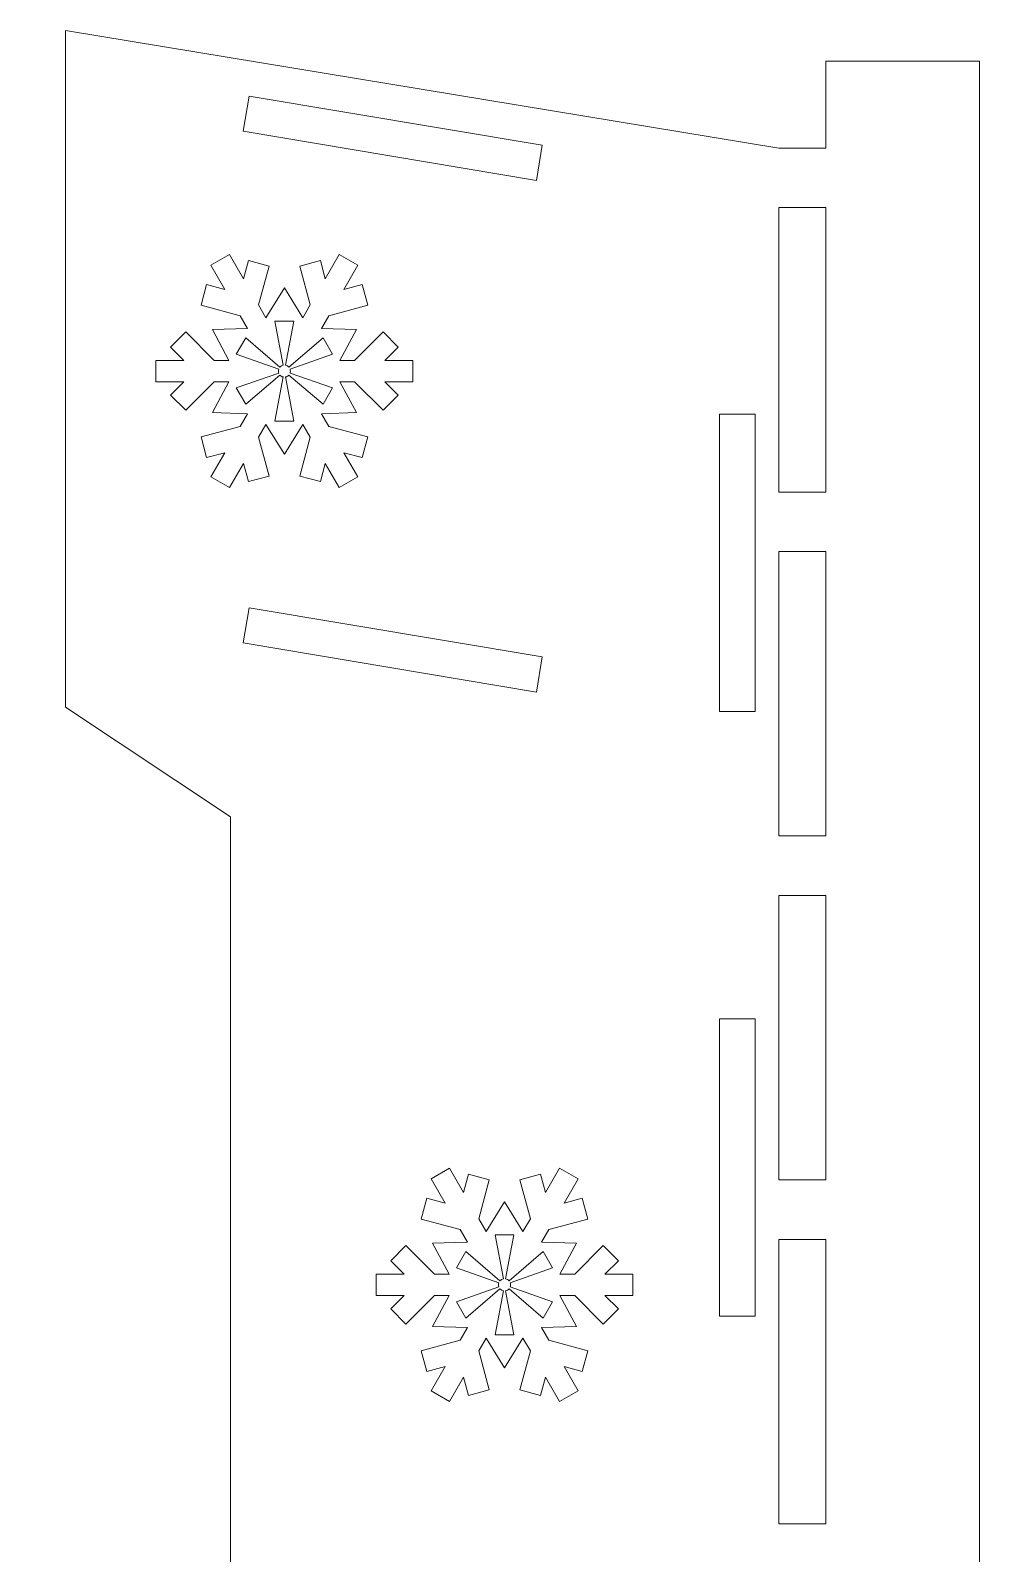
# Model space of a CAD drawing. Header units: millimetres. Extents: x -417 to 423, y -129 to 130.
# Drawn here: x -73.7 to 6, y -16.3 to 111.8 of the extents above; entities that cross this region are included whole.
import ezdxf

# ---------------------------------------------------------------- set-up
doc = ezdxf.new("R2010")
doc.units = ezdxf.units.MM
doc.header["$MEASUREMENT"] = 0
doc.layers.add('Camada 1', color=7, linetype='Continuous')

msp = doc.modelspace()

# ---------------------------------------------------------------- linework, layer by layer
at = {"layer": 'Camada 1', "color": 250, "lineweight": 20}
for points, knots in [([(-6.8629, -75.5591), (-6.8629, -75.5591), (-12.4025, -75.5591), (-12.4025, -75.5591), (-12.4025, -75.5591), (-12.1259, -82.1661), (-14.8085, -86.5497), (-17.8894, -89.8835), (-17.8894, -89.8835), (-24.5766, -97.1196), (-37.3523, -99.3155), (-45.8343, -93.7947), (-45.8343, -93.7947), (-54.152, -89.7255), (-63.5128, -79.2371), (-73.9169, -62.3294), (-73.9169, -62.3294), (-75.5215, -59.7939), (-76.3868, -51.5233), (-76.5127, -43.518), (-76.5127, -43.518), (-79.3326, -31.9559), (-86.0976, -23.4341), (-96.8079, -17.9524), (-96.8079, -17.9524), (-100.6446, -16.0122), (-105.323, -17.1551), (-107.833, -20.6456), (-107.833, -20.6456), (-110.343, -24.1362), (-109.9375, -28.9349), (-106.8769, -31.9545), (-106.8769, -31.9545), (-105.7279, -30.425), (-103.5938, -30.0405), (-101.9833, -31.0729), (-101.9833, -31.0729), (-100.3728, -32.1053), (-99.8311, -34.205), (-100.7411, -35.8877), (-100.7411, -35.8877), (-101.0783, -37.4869), (-102.1811, -38.8179), (-103.6897, -39.4465), (-103.6897, -39.4465), (-105.1983, -40.075), (-106.9198, -39.921), (-108.2928, -39.0342), (-108.2928, -39.0342), (-112.7287, -37.5178), (-116.2693, -34.121), (-117.9685, -29.7518), (-117.9685, -29.7518), (-120.1158, -24.9791), (-119.9309, -19.4807), (-117.4681, -14.8629), (-117.4681, -14.8629), (-115.0054, -10.2451), (-110.5422, -7.0285), (-105.3824, -6.1528), (-105.3824, -6.1528), (-91.4385, -4.8347), (-79.907, -11.1548), (-70.7879, -25.1129), (-70.7879, -25.1129), (-69.53, -27.0383), (-68.318, -29.109), (-67.1519, -31.3251), (-67.1519, -31.3251), (-62.5405, -32.5988), (-59.0259, -30.1062), (-57.609, -25.8063), (-57.609, -25.8063), (-56.8079, -23.3754), (-56.9258, -21.147), (-56.9258, -18.6516), (-56.9258, -18.6516), (-56.9258, -18.6516), (-56.9258, 45.6963), (-56.9258, 45.6963), (-56.9258, 45.6963), (-56.9258, 45.6963), (-70.7879, 54.9224), (-70.7879, 54.9224), (-70.7879, 54.9224), (-70.7879, 54.9224), (-70.7879, 68.8081), (-70.7879, 68.8081), (-70.7879, 68.8081), (-70.7879, 68.8081), (-70.7879, 111.8081), (-70.7879, 111.8081), (-70.7879, 111.8081), (-70.7879, 111.8081), (-10.8236, 101.9145), (-10.8236, 101.9145), (-10.8236, 101.9145), (-10.8236, 101.9145), (-6.8629, 101.9145), (-6.8629, 101.9145), (-6.8629, 101.9145), (-6.8629, 101.9145), (-6.8629, 109.2344), (-6.8629, 109.2344), (-6.8629, 109.2344), (-6.8629, 109.2344), (6.0488, 109.2344), (6.0488, 109.2344), (6.0488, 109.2344), (6.0488, 109.2344), (6.0488, -83.2718), (6.0488, -83.2718), (6.0488, -83.2718), (4.8033, -119.1598), (-39.4351, -124.1692), (-66.3413, -102.7452), (-66.3413, -102.7452), (-67.0468, -101.9699), (-67.2029, -100.8405), (-66.7341, -99.9029), (-66.7341, -99.9029), (-66.2653, -98.9653), (-65.2682, -98.4126), (-64.2246, -98.5118), (-64.2246, -98.5118), (-36.1695, -117.305), (-7.3122, -106.0867), (-6.8629, -83.2718), (-6.8629, -83.2718), (-6.8629, -83.2718), (-6.8629, -75.5591), (-6.8629, -75.5591)], [0, 0, 0, 0, 0.02941176, 0.02941176, 0.02941176, 0.02941176, 0.05882353, 0.05882353, 0.05882353, 0.05882353, 0.08823529, 0.08823529, 0.08823529, 0.08823529, 0.11764706, 0.11764706, 0.11764706, 0.11764706, 0.14705882, 0.14705882, 0.14705882, 0.14705882, 0.17647059, 0.17647059, 0.17647059, 0.17647059, 0.20588235, 0.20588235, 0.20588235, 0.20588235, 0.23529412, 0.23529412, 0.23529412, 0.23529412, 0.26470588, 0.26470588, 0.26470588, 0.26470588, 0.29411765, 0.29411765, 0.29411765, 0.29411765, 0.32352941, 0.32352941, 0.32352941, 0.32352941, 0.35294118, 0.35294118, 0.35294118, 0.35294118, 0.38235294, 0.38235294, 0.38235294, 0.38235294, 0.41176471, 0.41176471, 0.41176471, 0.41176471, 0.44117647, 0.44117647, 0.44117647, 0.44117647, 0.47058824, 0.47058824, 0.47058824, 0.47058824, 0.5, 0.5, 0.5, 0.5, 0.52941176, 0.52941176, 0.52941176, 0.52941176, 0.55882353, 0.55882353, 0.55882353, 0.55882353, 0.58823529, 0.58823529, 0.58823529, 0.58823529, 0.61764706, 0.61764706, 0.61764706, 0.61764706, 0.64705882, 0.64705882, 0.64705882, 0.64705882, 0.67647059, 0.67647059, 0.67647059, 0.67647059, 0.70588235, 0.70588235, 0.70588235, 0.70588235, 0.73529412, 0.73529412, 0.73529412, 0.73529412, 0.76470588, 0.76470588, 0.76470588, 0.76470588, 0.79411765, 0.79411765, 0.79411765, 0.79411765, 0.82352941, 0.82352941, 0.82352941, 0.82352941, 0.85294118, 0.85294118, 0.85294118, 0.85294118, 0.88235294, 0.88235294, 0.88235294, 0.88235294, 0.91176471, 0.91176471, 0.91176471, 0.91176471, 0.94117647, 0.94117647, 0.94117647, 0.94117647, 1, 1, 1, 1]), ([(-55.3703, 106.2861), (-55.3703, 106.2861), (-55.8663, 103.3273), (-55.8663, 103.3273), (-55.8663, 103.3273), (-55.8663, 103.3273), (-31.2104, 99.1946), (-31.2104, 99.1946), (-31.2104, 99.1946), (-31.2104, 99.1946), (-30.7143, 102.1533), (-30.7143, 102.1533), (-30.7143, 102.1533), (-30.7143, 102.1533), (-55.3703, 106.2861), (-55.3703, 106.2861)], [0, 0, 0, 0, 0.2, 0.2, 0.2, 0.2, 0.4, 0.4, 0.4, 0.4, 0.6, 0.6, 0.6, 0.6, 1, 1, 1, 1]), ([(-10.8236, 72.9977), (-10.8236, 72.9977), (-6.8629, 72.9977), (-6.8629, 72.9977), (-6.8629, 72.9977), (-6.8629, 72.9977), (-6.8629, 96.9145), (-6.8629, 96.9145), (-6.8629, 96.9145), (-6.8629, 96.9145), (-10.8236, 96.9145), (-10.8236, 96.9145), (-10.8236, 96.9145), (-10.8236, 96.9145), (-10.8236, 72.9977), (-10.8236, 72.9977)], [0, 0, 0, 0, 0.2, 0.2, 0.2, 0.2, 0.4, 0.4, 0.4, 0.4, 0.6, 0.6, 0.6, 0.6, 1, 1, 1, 1]), ([(-15.8236, 79.5518), (-15.8236, 79.5518), (-15.8236, 54.5518), (-15.8236, 54.5518), (-15.8236, 54.5518), (-15.8236, 54.5518), (-12.8236, 54.5518), (-12.8236, 54.5518), (-12.8236, 54.5518), (-12.8236, 54.5518), (-12.8236, 79.5518), (-12.8236, 79.5518), (-12.8236, 79.5518), (-12.8236, 79.5518), (-15.8236, 79.5518), (-15.8236, 79.5518)], [0, 0, 0, 0, 0.2, 0.2, 0.2, 0.2, 0.4, 0.4, 0.4, 0.4, 0.6, 0.6, 0.6, 0.6, 1, 1, 1, 1]), ([(-10.8236, 55.9145), (-10.8236, 55.9145), (-10.8236, 44.0809), (-10.8236, 44.0809), (-10.8236, 44.0809), (-10.8236, 44.0809), (-6.8629, 44.0809), (-6.8629, 44.0809), (-6.8629, 44.0809), (-6.8629, 44.0809), (-6.8629, 67.9977), (-6.8629, 67.9977), (-6.8629, 67.9977), (-6.8629, 67.9977), (-10.8236, 67.9977), (-10.8236, 67.9977), (-10.8236, 67.9977), (-10.8236, 67.9977), (-10.8236, 55.9145), (-10.8236, 55.9145)], [0, 0, 0, 0, 0.16666667, 0.16666667, 0.16666667, 0.16666667, 0.33333333, 0.33333333, 0.33333333, 0.33333333, 0.5, 0.5, 0.5, 0.5, 0.66666667, 0.66666667, 0.66666667, 0.66666667, 1, 1, 1, 1]), ([(-55.3703, 63.271), (-55.3703, 63.271), (-55.8663, 60.3122), (-55.8663, 60.3122), (-55.8663, 60.3122), (-55.8663, 60.3122), (-31.2104, 56.1795), (-31.2104, 56.1795), (-31.2104, 56.1795), (-31.2104, 56.1795), (-30.7143, 59.1382), (-30.7143, 59.1382), (-30.7143, 59.1382), (-30.7143, 59.1382), (-55.3703, 63.271), (-55.3703, 63.271)], [0, 0, 0, 0, 0.2, 0.2, 0.2, 0.2, 0.4, 0.4, 0.4, 0.4, 0.6, 0.6, 0.6, 0.6, 1, 1, 1, 1]), ([(-10.8236, 39.0809), (-10.8236, 39.0809), (-10.8236, 15.1641), (-10.8236, 15.1641), (-10.8236, 15.1641), (-10.8236, 15.1641), (-6.8629, 15.1641), (-6.8629, 15.1641), (-6.8629, 15.1641), (-6.8629, 15.1641), (-6.8629, 39.0809), (-6.8629, 39.0809), (-6.8629, 39.0809), (-6.8629, 39.0809), (-10.8236, 39.0809), (-10.8236, 39.0809)], [0, 0, 0, 0, 0.2, 0.2, 0.2, 0.2, 0.4, 0.4, 0.4, 0.4, 0.6, 0.6, 0.6, 0.6, 1, 1, 1, 1]), ([(-15.8236, 28.6953), (-15.8236, 28.6953), (-15.8236, 3.6953), (-15.8236, 3.6953), (-15.8236, 3.6953), (-15.8236, 3.6953), (-12.8236, 3.6953), (-12.8236, 3.6953), (-12.8236, 3.6953), (-12.8236, 3.6953), (-12.8236, 28.6953), (-12.8236, 28.6953), (-12.8236, 28.6953), (-12.8236, 28.6953), (-15.8236, 28.6953), (-15.8236, 28.6953)], [0, 0, 0, 0, 0.2, 0.2, 0.2, 0.2, 0.4, 0.4, 0.4, 0.4, 0.6, 0.6, 0.6, 0.6, 1, 1, 1, 1]), ([(-10.8236, 10.1641), (-10.8236, 10.1641), (-10.8236, -13.7527), (-10.8236, -13.7527), (-10.8236, -13.7527), (-10.8236, -13.7527), (-6.8629, -13.7527), (-6.8629, -13.7527), (-6.8629, -13.7527), (-6.8629, -13.7527), (-6.8629, 10.1641), (-6.8629, 10.1641), (-6.8629, 10.1641), (-6.8629, 10.1641), (-10.8236, 10.1641), (-10.8236, 10.1641)], [0, 0, 0, 0, 0.2, 0.2, 0.2, 0.2, 0.4, 0.4, 0.4, 0.4, 0.6, 0.6, 0.6, 0.6, 1, 1, 1, 1]), ([(-108.9558, -116.1846), (-108.9558, -116.1846), (-108.9558, -110.645), (-108.9558, -110.645), (-108.9558, -110.645), (-102.3488, -110.9216), (-97.9652, -108.239), (-94.6314, -105.1581), (-94.6314, -105.1581), (-87.3953, -98.4709), (-85.1994, -85.6952), (-90.7202, -77.2132), (-90.7202, -77.2132), (-94.7894, -68.8955), (-105.2778, -59.5347), (-122.1855, -49.1306), (-122.1855, -49.1306), (-124.721, -47.526), (-132.9916, -46.6607), (-140.9969, -46.5348), (-140.9969, -46.5348), (-152.559, -43.7149), (-161.0808, -36.9499), (-166.5625, -26.2396), (-166.5625, -26.2396), (-168.5027, -22.4029), (-167.3598, -17.7245), (-163.8693, -15.2145), (-163.8693, -15.2145), (-160.3787, -12.7045), (-155.58, -13.11), (-152.5604, -16.1706), (-152.5604, -16.1706), (-154.0899, -17.3196), (-154.4744, -19.4537), (-153.442, -21.0642), (-153.442, -21.0642), (-152.4096, -22.6747), (-150.3099, -23.2164), (-148.6272, -22.3064), (-148.6272, -22.3064), (-147.028, -21.9692), (-145.697, -20.8664), (-145.0684, -19.3578), (-145.0684, -19.3578), (-144.4399, -17.8492), (-144.5939, -16.1277), (-145.4807, -14.7547), (-145.4807, -14.7547), (-146.9971, -10.3188), (-150.3939, -6.7782), (-154.7631, -5.079), (-154.7631, -5.079), (-159.5358, -2.9317), (-165.0342, -3.1166), (-169.652, -5.5794), (-169.652, -5.5794), (-174.2698, -8.0421), (-177.4864, -12.5053), (-178.3621, -17.6651), (-178.3621, -17.6651), (-179.6802, -31.609), (-173.3601, -43.1405), (-159.402, -52.2596), (-159.402, -52.2596), (-157.4766, -53.5175), (-155.4059, -54.7295), (-153.1898, -55.8956), (-153.1898, -55.8956), (-151.9161, -60.507), (-154.4087, -64.0216), (-158.7086, -65.4385), (-158.7086, -65.4385), (-161.1395, -66.2396), (-163.3679, -66.1217), (-165.8633, -66.1217), (-165.8633, -66.1217), (-165.8633, -66.1217), (-230.2112, -66.1217), (-230.2112, -66.1217), (-230.2112, -66.1217), (-230.2112, -66.1217), (-239.4373, -52.2596), (-239.4373, -52.2596), (-239.4373, -52.2596), (-239.4373, -52.2596), (-253.323, -52.2596), (-253.323, -52.2596), (-253.323, -52.2596), (-253.323, -52.2596), (-296.323, -52.2596), (-296.323, -52.2596), (-296.323, -52.2596), (-296.323, -52.2596), (-286.4294, -112.2239), (-286.4294, -112.2239), (-286.4294, -112.2239), (-286.4294, -112.2239), (-286.4294, -116.1846), (-286.4294, -116.1846), (-286.4294, -116.1846), (-286.4294, -116.1846), (-293.7493, -116.1846), (-293.7493, -116.1846), (-293.7493, -116.1846), (-293.7493, -116.1846), (-293.7493, -129.0963), (-293.7493, -129.0963), (-293.7493, -129.0963), (-293.7493, -129.0963), (-101.2431, -129.0963), (-101.2431, -129.0963), (-101.2431, -129.0963), (-65.3551, -127.8508), (-60.3457, -83.6124), (-81.7697, -56.7062), (-81.7697, -56.7062), (-82.545, -56.0007), (-83.6744, -55.8446), (-84.612, -56.3134), (-84.612, -56.3134), (-85.5496, -56.7822), (-86.1023, -57.7793), (-86.0031, -58.8229), (-86.0031, -58.8229), (-67.2099, -86.878), (-78.4282, -115.7353), (-101.2431, -116.1846), (-101.2431, -116.1846), (-101.2431, -116.1846), (-108.9558, -116.1846), (-108.9558, -116.1846)], [0, 0, 0, 0, 0.02941176, 0.02941176, 0.02941176, 0.02941176, 0.05882353, 0.05882353, 0.05882353, 0.05882353, 0.08823529, 0.08823529, 0.08823529, 0.08823529, 0.11764706, 0.11764706, 0.11764706, 0.11764706, 0.14705882, 0.14705882, 0.14705882, 0.14705882, 0.17647059, 0.17647059, 0.17647059, 0.17647059, 0.20588235, 0.20588235, 0.20588235, 0.20588235, 0.23529412, 0.23529412, 0.23529412, 0.23529412, 0.26470588, 0.26470588, 0.26470588, 0.26470588, 0.29411765, 0.29411765, 0.29411765, 0.29411765, 0.32352941, 0.32352941, 0.32352941, 0.32352941, 0.35294118, 0.35294118, 0.35294118, 0.35294118, 0.38235294, 0.38235294, 0.38235294, 0.38235294, 0.41176471, 0.41176471, 0.41176471, 0.41176471, 0.44117647, 0.44117647, 0.44117647, 0.44117647, 0.47058824, 0.47058824, 0.47058824, 0.47058824, 0.5, 0.5, 0.5, 0.5, 0.52941176, 0.52941176, 0.52941176, 0.52941176, 0.55882353, 0.55882353, 0.55882353, 0.55882353, 0.58823529, 0.58823529, 0.58823529, 0.58823529, 0.61764706, 0.61764706, 0.61764706, 0.61764706, 0.64705882, 0.64705882, 0.64705882, 0.64705882, 0.67647059, 0.67647059, 0.67647059, 0.67647059, 0.70588235, 0.70588235, 0.70588235, 0.70588235, 0.73529412, 0.73529412, 0.73529412, 0.73529412, 0.76470588, 0.76470588, 0.76470588, 0.76470588, 0.79411765, 0.79411765, 0.79411765, 0.79411765, 0.82352941, 0.82352941, 0.82352941, 0.82352941, 0.85294118, 0.85294118, 0.85294118, 0.85294118, 0.88235294, 0.88235294, 0.88235294, 0.88235294, 0.91176471, 0.91176471, 0.91176471, 0.91176471, 0.94117647, 0.94117647, 0.94117647, 0.94117647, 1, 1, 1, 1])]:
    msp.add_open_spline(points, degree=3, knots=knots, dxfattribs=at)
at = {"layer": 'Camada 1', "color": 240, "lineweight": 9}
for points in [[(-58.2957, 84.0689), (-58.2957, 84.0689), (-57.0562, 84.0689), (-57.0562, 84.0689), (-57.0562, 84.0689), (-57.0562, 84.0689), (-58.4474, 86.6616), (-58.4474, 86.6616), (-58.4474, 86.6616), (-58.4474, 86.6616), (-55.5065, 86.7532), (-55.5065, 86.7532), (-55.5065, 86.7532), (-55.5065, 86.7532), (-56.1262, 87.8265), (-56.1262, 87.8265), (-56.1262, 87.8265), (-56.1262, 87.8265), (-59.4005, 88.7039), (-59.4005, 88.7039), (-59.4005, 88.7039), (-59.4005, 88.7039), (-58.9346, 90.4426), (-58.9346, 90.4426), (-58.9346, 90.4426), (-58.9346, 90.4426), (-57.399, 90.0311), (-57.399, 90.0311), (-57.399, 90.0311), (-57.399, 90.0311), (-58.575, 92.068), (-58.575, 92.068), (-58.575, 92.068), (-58.575, 92.068), (-57.0162, 92.968), (-57.0162, 92.968), (-57.0162, 92.968), (-57.0162, 92.968), (-55.8402, 90.9311), (-55.8402, 90.9311), (-55.8402, 90.9311), (-55.8402, 90.9311), (-55.4287, 92.4667), (-55.4287, 92.4667), (-55.4287, 92.4667), (-55.4287, 92.4667), (-53.69, 92.0008), (-53.69, 92.0008), (-53.69, 92.0008), (-53.69, 92.0008), (-54.5674, 88.7265), (-54.5674, 88.7265), (-54.5674, 88.7265), (-54.5674, 88.7265), (-53.9476, 87.6531), (-53.9476, 87.6531), (-53.9476, 87.6531), (-53.9476, 87.6531), (-52.3979, 90.1543), (-52.3979, 90.1543), (-52.3979, 90.1543), (-52.3979, 90.1543), (-50.8481, 87.6531), (-50.8481, 87.6531), (-50.8481, 87.6531), (-50.8481, 87.6531), (-50.2284, 88.7265), (-50.2284, 88.7265), (-50.2284, 88.7265), (-50.2284, 88.7265), (-51.1058, 92.0008), (-51.1058, 92.0008), (-51.1058, 92.0008), (-51.1058, 92.0008), (-49.3671, 92.4667), (-49.3671, 92.4667), (-49.3671, 92.4667), (-49.3671, 92.4667), (-48.9556, 90.9311), (-48.9556, 90.9311), (-48.9556, 90.9311), (-48.9556, 90.9311), (-47.7796, 92.968), (-47.7796, 92.968), (-47.7796, 92.968), (-47.7796, 92.968), (-46.2208, 92.068), (-46.2208, 92.068), (-46.2208, 92.068), (-46.2208, 92.068), (-47.3968, 90.0311), (-47.3968, 90.0311), (-47.3968, 90.0311), (-47.3968, 90.0311), (-45.8612, 90.4426), (-45.8612, 90.4426), (-45.8612, 90.4426), (-45.8612, 90.4426), (-45.3953, 88.7039), (-45.3953, 88.7039), (-45.3953, 88.7039), (-45.3953, 88.7039), (-48.6696, 87.8265), (-48.6696, 87.8265), (-48.6696, 87.8265), (-48.6696, 87.8265), (-49.2893, 86.7532), (-49.2893, 86.7532), (-49.2893, 86.7532), (-49.2893, 86.7532), (-46.3483, 86.6616), (-46.3483, 86.6616), (-46.3483, 86.6616), (-46.3483, 86.6616), (-47.7396, 84.0689), (-47.7396, 84.0689), (-47.7396, 84.0689), (-47.7396, 84.0689), (-46.5001, 84.0689), (-46.5001, 84.0689), (-46.5001, 84.0689), (-46.5001, 84.0689), (-44.1032, 86.4658), (-44.1032, 86.4658), (-44.1032, 86.4658), (-44.1032, 86.4658), (-42.8304, 85.193), (-42.8304, 85.193), (-42.8304, 85.193), (-42.8304, 85.193), (-43.9545, 84.0689), (-43.9545, 84.0689), (-43.9545, 84.0689), (-43.9545, 84.0689), (-41.6025, 84.0689), (-41.6025, 84.0689), (-41.6025, 84.0689), (-41.6025, 84.0689), (-41.6025, 82.2689), (-41.6025, 82.2689), (-41.6025, 82.2689), (-41.6025, 82.2689), (-43.9545, 82.2689), (-43.9545, 82.2689), (-43.9545, 82.2689), (-43.9545, 82.2689), (-42.8304, 81.1448), (-42.8304, 81.1448), (-42.8304, 81.1448), (-42.8304, 81.1448), (-44.1032, 79.872), (-44.1032, 79.872), (-44.1032, 79.872), (-44.1032, 79.872), (-46.5001, 82.2689), (-46.5001, 82.2689), (-46.5001, 82.2689), (-46.5001, 82.2689), (-47.7396, 82.2689), (-47.7396, 82.2689), (-47.7396, 82.2689), (-47.7396, 82.2689), (-46.3484, 79.6762), (-46.3484, 79.6762), (-46.3484, 79.6762), (-46.3484, 79.6762), (-49.2893, 79.5846), (-49.2893, 79.5846), (-49.2893, 79.5846), (-49.2893, 79.5846), (-48.6696, 78.5113), (-48.6696, 78.5113), (-48.6696, 78.5113), (-48.6696, 78.5113), (-45.3953, 77.6339), (-45.3953, 77.6339), (-45.3953, 77.6339), (-45.3953, 77.6339), (-45.8612, 75.8952), (-45.8612, 75.8952), (-45.8612, 75.8952), (-45.8612, 75.8952), (-47.3968, 76.3067), (-47.3968, 76.3067), (-47.3968, 76.3067), (-47.3968, 76.3067), (-46.2208, 74.2698), (-46.2208, 74.2698), (-46.2208, 74.2698), (-46.2208, 74.2698), (-47.7796, 73.3698), (-47.7796, 73.3698), (-47.7796, 73.3698), (-47.7796, 73.3698), (-48.9556, 75.4067), (-48.9556, 75.4067), (-48.9556, 75.4067), (-48.9556, 75.4067), (-49.3671, 73.8711), (-49.3671, 73.8711), (-49.3671, 73.8711), (-49.3671, 73.8711), (-51.1058, 74.337), (-51.1058, 74.337), (-51.1058, 74.337), (-51.1058, 74.337), (-50.2284, 77.6113), (-50.2284, 77.6113), (-50.2284, 77.6113), (-50.2284, 77.6113), (-50.8482, 78.6847), (-50.8482, 78.6847), (-50.8482, 78.6847), (-50.8482, 78.6847), (-52.3979, 76.1835), (-52.3979, 76.1835), (-52.3979, 76.1835), (-52.3979, 76.1835), (-53.9477, 78.6847), (-53.9477, 78.6847), (-53.9477, 78.6847), (-53.9477, 78.6847), (-54.5674, 77.6113), (-54.5674, 77.6113), (-54.5674, 77.6113), (-54.5674, 77.6113), (-53.69, 74.337), (-53.69, 74.337), (-53.69, 74.337), (-53.69, 74.337), (-55.4287, 73.8711), (-55.4287, 73.8711), (-55.4287, 73.8711), (-55.4287, 73.8711), (-55.8402, 75.4067), (-55.8402, 75.4067), (-55.8402, 75.4067), (-55.8402, 75.4067), (-57.0162, 73.3698), (-57.0162, 73.3698), (-57.0162, 73.3698), (-57.0162, 73.3698), (-58.575, 74.2698), (-58.575, 74.2698), (-58.575, 74.2698), (-58.575, 74.2698), (-57.399, 76.3067), (-57.399, 76.3067), (-57.399, 76.3067), (-57.399, 76.3067), (-58.9346, 75.8952), (-58.9346, 75.8952), (-58.9346, 75.8952), (-58.9346, 75.8952), (-59.4005, 77.6339), (-59.4005, 77.6339), (-59.4005, 77.6339), (-59.4005, 77.6339), (-56.1262, 78.5113), (-56.1262, 78.5113), (-56.1262, 78.5113), (-56.1262, 78.5113), (-55.5065, 79.5846), (-55.5065, 79.5846), (-55.5065, 79.5846), (-55.5065, 79.5846), (-58.4475, 79.6762), (-58.4475, 79.6762), (-58.4475, 79.6762), (-58.4475, 79.6762), (-57.0562, 82.2689), (-57.0562, 82.2689), (-57.0562, 82.2689), (-57.0562, 82.2689), (-58.2957, 82.2689), (-58.2957, 82.2689), (-58.2957, 82.2689), (-58.2957, 82.2689), (-60.6926, 79.872), (-60.6926, 79.872), (-60.6926, 79.872), (-60.6926, 79.872), (-61.9654, 81.1448), (-61.9654, 81.1448), (-61.9654, 81.1448), (-61.9654, 81.1448), (-60.8413, 82.2689), (-60.8413, 82.2689), (-60.8413, 82.2689), (-60.8413, 82.2689), (-63.1933, 82.2689), (-63.1933, 82.2689), (-63.1933, 82.2689), (-63.1933, 82.2689), (-63.1933, 84.0689), (-63.1933, 84.0689), (-63.1933, 84.0689), (-63.1933, 84.0689), (-60.8413, 84.0689), (-60.8413, 84.0689), (-60.8413, 84.0689), (-60.8413, 84.0689), (-61.9654, 85.193), (-61.9654, 85.193), (-61.9654, 85.193), (-61.9654, 85.193), (-60.6926, 86.4658), (-60.6926, 86.4658), (-60.6926, 86.4658), (-60.6926, 86.4658), (-58.2957, 84.0689), (-58.2957, 84.0689)], [(-39.7854, 7.2398), (-39.7854, 7.2398), (-38.5459, 7.2398), (-38.5459, 7.2398), (-38.5459, 7.2398), (-38.5459, 7.2398), (-39.9371, 9.8325), (-39.9371, 9.8325), (-39.9371, 9.8325), (-39.9371, 9.8325), (-36.9962, 9.9241), (-36.9962, 9.9241), (-36.9962, 9.9241), (-36.9962, 9.9241), (-37.6159, 10.9974), (-37.6159, 10.9974), (-37.6159, 10.9974), (-37.6159, 10.9974), (-40.8902, 11.8748), (-40.8902, 11.8748), (-40.8902, 11.8748), (-40.8902, 11.8748), (-40.4243, 13.6135), (-40.4243, 13.6135), (-40.4243, 13.6135), (-40.4243, 13.6135), (-38.8887, 13.202), (-38.8887, 13.202), (-38.8887, 13.202), (-38.8887, 13.202), (-40.0647, 15.2389), (-40.0647, 15.2389), (-40.0647, 15.2389), (-40.0647, 15.2389), (-38.5059, 16.1389), (-38.5059, 16.1389), (-38.5059, 16.1389), (-38.5059, 16.1389), (-37.3299, 14.102), (-37.3299, 14.102), (-37.3299, 14.102), (-37.3299, 14.102), (-36.9184, 15.6376), (-36.9184, 15.6376), (-36.9184, 15.6376), (-36.9184, 15.6376), (-35.1797, 15.1717), (-35.1797, 15.1717), (-35.1797, 15.1717), (-35.1797, 15.1717), (-36.0571, 11.8974), (-36.0571, 11.8974), (-36.0571, 11.8974), (-36.0571, 11.8974), (-35.4373, 10.824), (-35.4373, 10.824), (-35.4373, 10.824), (-35.4373, 10.824), (-33.8876, 13.3252), (-33.8876, 13.3252), (-33.8876, 13.3252), (-33.8876, 13.3252), (-32.3378, 10.824), (-32.3378, 10.824), (-32.3378, 10.824), (-32.3378, 10.824), (-31.7181, 11.8974), (-31.7181, 11.8974), (-31.7181, 11.8974), (-31.7181, 11.8974), (-32.5955, 15.1717), (-32.5955, 15.1717), (-32.5955, 15.1717), (-32.5955, 15.1717), (-30.8568, 15.6376), (-30.8568, 15.6376), (-30.8568, 15.6376), (-30.8568, 15.6376), (-30.4453, 14.102), (-30.4453, 14.102), (-30.4453, 14.102), (-30.4453, 14.102), (-29.2693, 16.1389), (-29.2693, 16.1389), (-29.2693, 16.1389), (-29.2693, 16.1389), (-27.7105, 15.2389), (-27.7105, 15.2389), (-27.7105, 15.2389), (-27.7105, 15.2389), (-28.8865, 13.202), (-28.8865, 13.202), (-28.8865, 13.202), (-28.8865, 13.202), (-27.3509, 13.6135), (-27.3509, 13.6135), (-27.3509, 13.6135), (-27.3509, 13.6135), (-26.885, 11.8748), (-26.885, 11.8748), (-26.885, 11.8748), (-26.885, 11.8748), (-30.1593, 10.9974), (-30.1593, 10.9974), (-30.1593, 10.9974), (-30.1593, 10.9974), (-30.779, 9.9241), (-30.779, 9.9241), (-30.779, 9.9241), (-30.779, 9.9241), (-27.838, 9.8325), (-27.838, 9.8325), (-27.838, 9.8325), (-27.838, 9.8325), (-29.2293, 7.2398), (-29.2293, 7.2398), (-29.2293, 7.2398), (-29.2293, 7.2398), (-27.9898, 7.2398), (-27.9898, 7.2398), (-27.9898, 7.2398), (-27.9898, 7.2398), (-25.5929, 9.6367), (-25.5929, 9.6367), (-25.5929, 9.6367), (-25.5929, 9.6367), (-24.3201, 8.3639), (-24.3201, 8.3639), (-24.3201, 8.3639), (-24.3201, 8.3639), (-25.4442, 7.2398), (-25.4442, 7.2398), (-25.4442, 7.2398), (-25.4442, 7.2398), (-23.0922, 7.2398), (-23.0922, 7.2398), (-23.0922, 7.2398), (-23.0922, 7.2398), (-23.0922, 5.4398), (-23.0922, 5.4398), (-23.0922, 5.4398), (-23.0922, 5.4398), (-25.4442, 5.4398), (-25.4442, 5.4398), (-25.4442, 5.4398), (-25.4442, 5.4398), (-24.3201, 4.3157), (-24.3201, 4.3157), (-24.3201, 4.3157), (-24.3201, 4.3157), (-25.5929, 3.0429), (-25.5929, 3.0429), (-25.5929, 3.0429), (-25.5929, 3.0429), (-27.9898, 5.4398), (-27.9898, 5.4398), (-27.9898, 5.4398), (-27.9898, 5.4398), (-29.2293, 5.4398), (-29.2293, 5.4398), (-29.2293, 5.4398), (-29.2293, 5.4398), (-27.8381, 2.8471), (-27.8381, 2.8471), (-27.8381, 2.8471), (-27.8381, 2.8471), (-30.779, 2.7555), (-30.779, 2.7555), (-30.779, 2.7555), (-30.779, 2.7555), (-30.1593, 1.6822), (-30.1593, 1.6822), (-30.1593, 1.6822), (-30.1593, 1.6822), (-26.885, 0.8048), (-26.885, 0.8048), (-26.885, 0.8048), (-26.885, 0.8048), (-27.3509, -0.9339), (-27.3509, -0.9339), (-27.3509, -0.9339), (-27.3509, -0.9339), (-28.8865, -0.5224), (-28.8865, -0.5224), (-28.8865, -0.5224), (-28.8865, -0.5224), (-27.7105, -2.5593), (-27.7105, -2.5593), (-27.7105, -2.5593), (-27.7105, -2.5593), (-29.2693, -3.4593), (-29.2693, -3.4593), (-29.2693, -3.4593), (-29.2693, -3.4593), (-30.4453, -1.4224), (-30.4453, -1.4224), (-30.4453, -1.4224), (-30.4453, -1.4224), (-30.8568, -2.958), (-30.8568, -2.958), (-30.8568, -2.958), (-30.8568, -2.958), (-32.5955, -2.4921), (-32.5955, -2.4921), (-32.5955, -2.4921), (-32.5955, -2.4921), (-31.7181, 0.7822), (-31.7181, 0.7822), (-31.7181, 0.7822), (-31.7181, 0.7822), (-32.3379, 1.8556), (-32.3379, 1.8556), (-32.3379, 1.8556), (-32.3379, 1.8556), (-33.8876, -0.6456), (-33.8876, -0.6456), (-33.8876, -0.6456), (-33.8876, -0.6456), (-35.4374, 1.8556), (-35.4374, 1.8556), (-35.4374, 1.8556), (-35.4374, 1.8556), (-36.0571, 0.7822), (-36.0571, 0.7822), (-36.0571, 0.7822), (-36.0571, 0.7822), (-35.1797, -2.4921), (-35.1797, -2.4921), (-35.1797, -2.4921), (-35.1797, -2.4921), (-36.9184, -2.958), (-36.9184, -2.958), (-36.9184, -2.958), (-36.9184, -2.958), (-37.3299, -1.4224), (-37.3299, -1.4224), (-37.3299, -1.4224), (-37.3299, -1.4224), (-38.5059, -3.4593), (-38.5059, -3.4593), (-38.5059, -3.4593), (-38.5059, -3.4593), (-40.0647, -2.5593), (-40.0647, -2.5593), (-40.0647, -2.5593), (-40.0647, -2.5593), (-38.8887, -0.5224), (-38.8887, -0.5224), (-38.8887, -0.5224), (-38.8887, -0.5224), (-40.4243, -0.9339), (-40.4243, -0.9339), (-40.4243, -0.9339), (-40.4243, -0.9339), (-40.8902, 0.8048), (-40.8902, 0.8048), (-40.8902, 0.8048), (-40.8902, 0.8048), (-37.6159, 1.6822), (-37.6159, 1.6822), (-37.6159, 1.6822), (-37.6159, 1.6822), (-36.9962, 2.7555), (-36.9962, 2.7555), (-36.9962, 2.7555), (-36.9962, 2.7555), (-39.9372, 2.8471), (-39.9372, 2.8471), (-39.9372, 2.8471), (-39.9372, 2.8471), (-38.5459, 5.4398), (-38.5459, 5.4398), (-38.5459, 5.4398), (-38.5459, 5.4398), (-39.7854, 5.4398), (-39.7854, 5.4398), (-39.7854, 5.4398), (-39.7854, 5.4398), (-42.1823, 3.0429), (-42.1823, 3.0429), (-42.1823, 3.0429), (-42.1823, 3.0429), (-43.4551, 4.3157), (-43.4551, 4.3157), (-43.4551, 4.3157), (-43.4551, 4.3157), (-42.331, 5.4398), (-42.331, 5.4398), (-42.331, 5.4398), (-42.331, 5.4398), (-44.683, 5.4398), (-44.683, 5.4398), (-44.683, 5.4398), (-44.683, 5.4398), (-44.683, 7.2398), (-44.683, 7.2398), (-44.683, 7.2398), (-44.683, 7.2398), (-42.331, 7.2398), (-42.331, 7.2398), (-42.331, 7.2398), (-42.331, 7.2398), (-43.4551, 8.3639), (-43.4551, 8.3639), (-43.4551, 8.3639), (-43.4551, 8.3639), (-42.1823, 9.6367), (-42.1823, 9.6367), (-42.1823, 9.6367), (-42.1823, 9.6367), (-39.7854, 7.2398), (-39.7854, 7.2398)]]:
    msp.add_open_spline(points, degree=3, knots=[0, 0, 0, 0, 0.01265823, 0.01265823, 0.01265823, 0.01265823, 0.02531646, 0.02531646, 0.02531646, 0.02531646, 0.03797468, 0.03797468, 0.03797468, 0.03797468, 0.05063291, 0.05063291, 0.05063291, 0.05063291, 0.06329114, 0.06329114, 0.06329114, 0.06329114, 0.07594937, 0.07594937, 0.07594937, 0.07594937, 0.08860759, 0.08860759, 0.08860759, 0.08860759, 0.10126582, 0.10126582, 0.10126582, 0.10126582, 0.11392405, 0.11392405, 0.11392405, 0.11392405, 0.12658228, 0.12658228, 0.12658228, 0.12658228, 0.13924051, 0.13924051, 0.13924051, 0.13924051, 0.15189873, 0.15189873, 0.15189873, 0.15189873, 0.16455696, 0.16455696, 0.16455696, 0.16455696, 0.17721519, 0.17721519, 0.17721519, 0.17721519, 0.18987342, 0.18987342, 0.18987342, 0.18987342, 0.20253165, 0.20253165, 0.20253165, 0.20253165, 0.21518987, 0.21518987, 0.21518987, 0.21518987, 0.2278481, 0.2278481, 0.2278481, 0.2278481, 0.24050633, 0.24050633, 0.24050633, 0.24050633, 0.25316456, 0.25316456, 0.25316456, 0.25316456, 0.26582278, 0.26582278, 0.26582278, 0.26582278, 0.27848101, 0.27848101, 0.27848101, 0.27848101, 0.29113924, 0.29113924, 0.29113924, 0.29113924, 0.30379747, 0.30379747, 0.30379747, 0.30379747, 0.3164557, 0.3164557, 0.3164557, 0.3164557, 0.32911392, 0.32911392, 0.32911392, 0.32911392, 0.34177215, 0.34177215, 0.34177215, 0.34177215, 0.35443038, 0.35443038, 0.35443038, 0.35443038, 0.36708861, 0.36708861, 0.36708861, 0.36708861, 0.37974684, 0.37974684, 0.37974684, 0.37974684, 0.39240506, 0.39240506, 0.39240506, 0.39240506, 0.40506329, 0.40506329, 0.40506329, 0.40506329, 0.41772152, 0.41772152, 0.41772152, 0.41772152, 0.43037975, 0.43037975, 0.43037975, 0.43037975, 0.44303797, 0.44303797, 0.44303797, 0.44303797, 0.4556962, 0.4556962, 0.4556962, 0.4556962, 0.46835443, 0.46835443, 0.46835443, 0.46835443, 0.48101266, 0.48101266, 0.48101266, 0.48101266, 0.49367089, 0.49367089, 0.49367089, 0.49367089, 0.50632911, 0.50632911, 0.50632911, 0.50632911, 0.51898734, 0.51898734, 0.51898734, 0.51898734, 0.53164557, 0.53164557, 0.53164557, 0.53164557, 0.5443038, 0.5443038, 0.5443038, 0.5443038, 0.55696203, 0.55696203, 0.55696203, 0.55696203, 0.56962025, 0.56962025, 0.56962025, 0.56962025, 0.58227848, 0.58227848, 0.58227848, 0.58227848, 0.59493671, 0.59493671, 0.59493671, 0.59493671, 0.60759494, 0.60759494, 0.60759494, 0.60759494, 0.62025316, 0.62025316, 0.62025316, 0.62025316, 0.63291139, 0.63291139, 0.63291139, 0.63291139, 0.64556962, 0.64556962, 0.64556962, 0.64556962, 0.65822785, 0.65822785, 0.65822785, 0.65822785, 0.67088608, 0.67088608, 0.67088608, 0.67088608, 0.6835443, 0.6835443, 0.6835443, 0.6835443, 0.69620253, 0.69620253, 0.69620253, 0.69620253, 0.70886076, 0.70886076, 0.70886076, 0.70886076, 0.72151899, 0.72151899, 0.72151899, 0.72151899, 0.73417722, 0.73417722, 0.73417722, 0.73417722, 0.74683544, 0.74683544, 0.74683544, 0.74683544, 0.75949367, 0.75949367, 0.75949367, 0.75949367, 0.7721519, 0.7721519, 0.7721519, 0.7721519, 0.78481013, 0.78481013, 0.78481013, 0.78481013, 0.79746835, 0.79746835, 0.79746835, 0.79746835, 0.81012658, 0.81012658, 0.81012658, 0.81012658, 0.82278481, 0.82278481, 0.82278481, 0.82278481, 0.83544304, 0.83544304, 0.83544304, 0.83544304, 0.84810127, 0.84810127, 0.84810127, 0.84810127, 0.86075949, 0.86075949, 0.86075949, 0.86075949, 0.87341772, 0.87341772, 0.87341772, 0.87341772, 0.88607595, 0.88607595, 0.88607595, 0.88607595, 0.89873418, 0.89873418, 0.89873418, 0.89873418, 0.91139241, 0.91139241, 0.91139241, 0.91139241, 0.92405063, 0.92405063, 0.92405063, 0.92405063, 0.93670886, 0.93670886, 0.93670886, 0.93670886, 0.94936709, 0.94936709, 0.94936709, 0.94936709, 0.96202532, 0.96202532, 0.96202532, 0.96202532, 0.97468354, 0.97468354, 0.97468354, 0.97468354, 1, 1, 1, 1], dxfattribs=at)
at = {"layer": 'Camada 1', "color": 250, "lineweight": 9}
for points in [[(-52.4918, 82.6713), (-52.4918, 82.6713), (-53.1917, 78.961), (-53.1917, 78.961), (-53.1917, 78.961), (-53.1917, 78.961), (-51.604, 78.9611), (-51.604, 78.9611), (-51.604, 78.9611), (-51.604, 78.9611), (-52.304, 82.6713), (-52.304, 82.6713), (-52.304, 82.6713), (-52.1889, 82.6929), (-52.0874, 82.7536), (-52.014, 82.8389), (-52.014, 82.8389), (-52.014, 82.8389), (-49.1507, 80.3775), (-49.1507, 80.3775), (-49.1507, 80.3775), (-49.1507, 80.3775), (-48.3569, 81.7525), (-48.3569, 81.7525), (-48.3569, 81.7525), (-48.3569, 81.7525), (-51.92, 83.0014), (-51.92, 83.0014), (-51.92, 83.0014), (-51.9016, 83.0538), (-51.8916, 83.1102), (-51.8916, 83.1689), (-51.8916, 83.1689), (-51.8916, 83.2276), (-51.9016, 83.284), (-51.92, 83.3364), (-51.92, 83.3364), (-51.92, 83.3364), (-48.3569, 84.5854), (-48.3569, 84.5854), (-48.3569, 84.5854), (-48.3569, 84.5854), (-49.1508, 85.9603), (-49.1508, 85.9603), (-49.1508, 85.9603), (-49.1508, 85.9603), (-52.014, 83.4989), (-52.014, 83.4989), (-52.014, 83.4989), (-52.0874, 83.5842), (-52.1888, 83.6449), (-52.304, 83.6665), (-52.304, 83.6665), (-52.304, 83.6665), (-51.6041, 87.3768), (-51.6041, 87.3768), (-51.6041, 87.3768), (-51.6041, 87.3768), (-53.1918, 87.3767), (-53.1918, 87.3767), (-53.1918, 87.3767), (-53.1918, 87.3767), (-52.4918, 83.6665), (-52.4918, 83.6665), (-52.4918, 83.6665), (-52.6069, 83.6449), (-52.7084, 83.5842), (-52.7818, 83.4989), (-52.7818, 83.4989), (-52.7818, 83.4989), (-55.6451, 85.9603), (-55.6451, 85.9603), (-55.6451, 85.9603), (-55.6451, 85.9603), (-56.4389, 84.5853), (-56.4389, 84.5853), (-56.4389, 84.5853), (-56.4389, 84.5853), (-52.8758, 83.3364), (-52.8758, 83.3364), (-52.8758, 83.3364), (-52.8942, 83.284), (-52.9042, 83.2276), (-52.9042, 83.1689), (-52.9042, 83.1689), (-52.9042, 83.1102), (-52.8942, 83.0538), (-52.8758, 83.0014), (-52.8758, 83.0014), (-52.8758, 83.0014), (-56.4389, 81.7524), (-56.4389, 81.7524), (-56.4389, 81.7524), (-56.4389, 81.7524), (-55.645, 80.3775), (-55.645, 80.3775), (-55.645, 80.3775), (-55.645, 80.3775), (-52.7818, 82.8389), (-52.7818, 82.8389), (-52.7818, 82.8389), (-52.7084, 82.7536), (-52.6069, 82.6929), (-52.4918, 82.6713)], [(-33.9815, 5.8422), (-33.9815, 5.8422), (-34.6814, 2.1319), (-34.6814, 2.1319), (-34.6814, 2.1319), (-34.6814, 2.1319), (-33.0937, 2.132), (-33.0937, 2.132), (-33.0937, 2.132), (-33.0937, 2.132), (-33.7937, 5.8422), (-33.7937, 5.8422), (-33.7937, 5.8422), (-33.6786, 5.8638), (-33.5771, 5.9245), (-33.5037, 6.0098), (-33.5037, 6.0098), (-33.5037, 6.0098), (-30.6404, 3.5484), (-30.6404, 3.5484), (-30.6404, 3.5484), (-30.6404, 3.5484), (-29.8466, 4.9234), (-29.8466, 4.9234), (-29.8466, 4.9234), (-29.8466, 4.9234), (-33.4097, 6.1723), (-33.4097, 6.1723), (-33.4097, 6.1723), (-33.3913, 6.2247), (-33.3813, 6.2811), (-33.3813, 6.3398), (-33.3813, 6.3398), (-33.3813, 6.3985), (-33.3913, 6.4549), (-33.4097, 6.5073), (-33.4097, 6.5073), (-33.4097, 6.5073), (-29.8466, 7.7563), (-29.8466, 7.7563), (-29.8466, 7.7563), (-29.8466, 7.7563), (-30.6405, 9.1312), (-30.6405, 9.1312), (-30.6405, 9.1312), (-30.6405, 9.1312), (-33.5037, 6.6698), (-33.5037, 6.6698), (-33.5037, 6.6698), (-33.5771, 6.7551), (-33.6785, 6.8158), (-33.7937, 6.8374), (-33.7937, 6.8374), (-33.7937, 6.8374), (-33.0938, 10.5477), (-33.0938, 10.5477), (-33.0938, 10.5477), (-33.0938, 10.5477), (-34.6815, 10.5476), (-34.6815, 10.5476), (-34.6815, 10.5476), (-34.6815, 10.5476), (-33.9815, 6.8374), (-33.9815, 6.8374), (-33.9815, 6.8374), (-34.0966, 6.8158), (-34.1981, 6.7551), (-34.2715, 6.6698), (-34.2715, 6.6698), (-34.2715, 6.6698), (-37.1348, 9.1312), (-37.1348, 9.1312), (-37.1348, 9.1312), (-37.1348, 9.1312), (-37.9286, 7.7562), (-37.9286, 7.7562), (-37.9286, 7.7562), (-37.9286, 7.7562), (-34.3655, 6.5073), (-34.3655, 6.5073), (-34.3655, 6.5073), (-34.3839, 6.4549), (-34.3939, 6.3985), (-34.3939, 6.3398), (-34.3939, 6.3398), (-34.3939, 6.2811), (-34.3839, 6.2247), (-34.3655, 6.1723), (-34.3655, 6.1723), (-34.3655, 6.1723), (-37.9286, 4.9233), (-37.9286, 4.9233), (-37.9286, 4.9233), (-37.9286, 4.9233), (-37.1347, 3.5484), (-37.1347, 3.5484), (-37.1347, 3.5484), (-37.1347, 3.5484), (-34.2715, 6.0098), (-34.2715, 6.0098), (-34.2715, 6.0098), (-34.1981, 5.9245), (-34.0966, 5.8638), (-33.9815, 5.8422)]]:
    msp.add_open_spline(points, degree=3, knots=[0, 0, 0, 0, 0.03703704, 0.03703704, 0.03703704, 0.03703704, 0.07407407, 0.07407407, 0.07407407, 0.07407407, 0.11111111, 0.11111111, 0.11111111, 0.11111111, 0.14814815, 0.14814815, 0.14814815, 0.14814815, 0.18518519, 0.18518519, 0.18518519, 0.18518519, 0.22222222, 0.22222222, 0.22222222, 0.22222222, 0.25925926, 0.25925926, 0.25925926, 0.25925926, 0.2962963, 0.2962963, 0.2962963, 0.2962963, 0.33333333, 0.33333333, 0.33333333, 0.33333333, 0.37037037, 0.37037037, 0.37037037, 0.37037037, 0.40740741, 0.40740741, 0.40740741, 0.40740741, 0.44444444, 0.44444444, 0.44444444, 0.44444444, 0.48148148, 0.48148148, 0.48148148, 0.48148148, 0.51851852, 0.51851852, 0.51851852, 0.51851852, 0.55555556, 0.55555556, 0.55555556, 0.55555556, 0.59259259, 0.59259259, 0.59259259, 0.59259259, 0.62962963, 0.62962963, 0.62962963, 0.62962963, 0.66666667, 0.66666667, 0.66666667, 0.66666667, 0.7037037, 0.7037037, 0.7037037, 0.7037037, 0.74074074, 0.74074074, 0.74074074, 0.74074074, 0.77777778, 0.77777778, 0.77777778, 0.77777778, 0.81481481, 0.81481481, 0.81481481, 0.81481481, 0.85185185, 0.85185185, 0.85185185, 0.85185185, 0.88888889, 0.88888889, 0.88888889, 0.88888889, 0.92592593, 0.92592593, 0.92592593, 0.92592593, 1, 1, 1, 1], dxfattribs=at)

doc.saveas('drawing.dxf')
